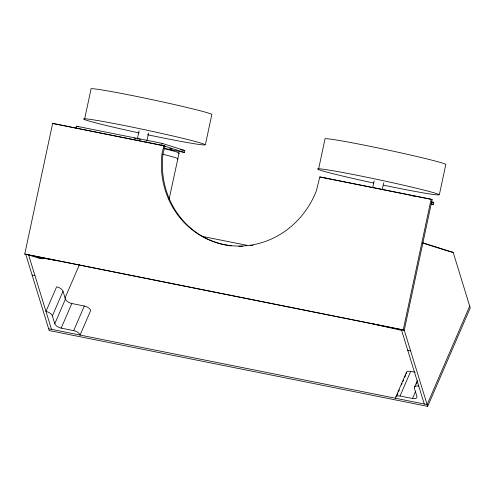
<?xml version="1.0" encoding="UTF-8"?>
<svg xmlns="http://www.w3.org/2000/svg" width="495" height="495" viewBox="0 0 495 495"><rect width="100%" height="100%" fill="white"/><g stroke="black" fill="none" stroke-linecap="round" stroke-linejoin="round"><path stroke-width="0.74" d="M25.759 254.393L49.191 330.555L427.686 406.376L404.254 330.214L24.75 254.071L52.637 123.416L163.956 145.716L164.965 146.031L162.985 154.063A85.183 80.06 -72.5 0 0 231.351 245.885M75.952 128.415L76.428 126.2L162.125 143.371L184.827 150.548L184.425 152.441L164.123 148.37M84.571 119.295L91.037 89.02A61.955 2.153 12 0 1 146.737 98.524A61.955 2.153 12 0 1 211.848 114.432L205.388 144.707M161.655 145.586L162.125 143.371M318.545 169.278L325.011 139.002A61.955 2.153 12 0 1 380.711 148.512A61.955 2.153 12 0 1 445.822 164.414L439.362 194.69M431.133 199.238L432.141 199.553L404.254 330.214L403.246 329.893L431.133 199.238L319.813 176.938L316.466 190.488A85.183 80.06 -72.5 0 1 221.482 244.004A85.183 80.06 -72.5 0 1 161.976 153.741L163.956 145.716M431.108 203.952L433.366 204.404L433.769 202.511L431.572 201.818M137.294 139.132L139.083 130.847M146.836 141.193L148.618 132.907M169.117 199.231L179.085 152.98M372.692 187.593L374.152 180.817M382.227 189.653L383.687 182.878M52.377 315.866L63.02 291.239A5.81 2.902 23.4 0 0 56.628 286.809L45.985 311.435A5.81 2.902 23.4 0 1 52.377 315.866L54.784 323.699A5.81 2.902 23.4 0 0 61.176 328.129L73.675 330.629A5.81 2.902 23.4 0 1 80.06 335.059L90.703 310.433A5.81 2.902 23.4 0 0 84.311 306.003L71.818 303.503A5.81 2.902 23.4 0 1 65.427 299.073L63.02 291.239M64.969 298.157L79.361 264.85M54.784 323.699L65.427 299.073M61.176 328.129L71.818 303.503M73.675 330.629L84.311 306.003M395.913 396.755L406.556 372.129M396.928 395.474L397.838 393.364M398.45 391.96L399.36 389.85M401.488 384.924L402.095 383.514M403.01 381.404L403.617 379.999M404.836 377.184L405.745 375.074M395.709 398.289A5.81 2.902 23.4 0 1 400.034 396.006L410.677 371.38L415.088 372.265M414.649 386.861L417.384 380.531M416.27 384.176L417.186 382.066M400.034 396.006L412.533 398.512L415.571 391.477M469.699 306.083L427.136 404.588L48.64 328.767M427.686 406.376L470.25 307.878L453.179 252.382L422.909 242.816M164.965 146.031L52.637 123.416M432.141 199.553L319.813 176.938M180.316 149.645L184.827 150.548M431.516 202.059L433.769 202.511M451.038 251.955L453.179 252.382M203.377 236.604L246.98 245.334M24.75 254.071L403.246 329.893M32.119 275.065L34.972 275.635M407.756 350.311L410.615 350.881M372.834 323.922L402.033 330.462M411.067 195.333L413.993 196.261M431.157 203.705L433.366 204.404M325.37 178.163L327.566 178.862M162.354 145.462L184.425 152.441M76.428 126.2L78.625 126.899M422.216 242.927L450.32 251.813M57.179 260.686L57.488 260.803L37.447 257.115L42.477 258.749L38.703 258.155L28.617 254.968L51.492 329.336M401.396 329.639L424.277 404.013M373.843 183.094A61.955 2.153 12 0 1 327.43 169.841A61.955 2.153 12 0 1 430.7 191.868A61.955 2.153 12 0 1 383.662 185.186M162.719 154.223A39.031 1.578 12.2 0 1 177.321 158.957M163.944 148.55A39.031 1.578 12.2 0 1 178.547 153.283M134.139 138.111A11.614 0.47 12.2 0 1 135.673 138.39M136.954 138.631A11.614 0.47 12.2 0 1 138.322 138.903M139.027 139.046A11.614 0.47 12.2 0 1 140.487 139.349M139.107 132.945A61.955 2.153 12 0 1 94.124 119.963A61.955 2.153 12 0 1 197.61 142.127A61.955 2.153 12 0 1 147.436 134.727M253.118 245.254A85.183 80.06 -72.5 0 1 250.136 245.706M242.593 246.337A85.183 80.06 -72.5 0 1 238.813 246.368M412.533 398.512A5.81 2.902 23.4 0 0 416.858 396.229L414.445 388.396A5.81 2.902 23.4 0 1 418.77 386.112M406.352 373.663A5.81 2.902 23.4 0 1 410.677 371.38M169.964 148.717L171.815 149.125L169.964 148.717"/></g></svg>
